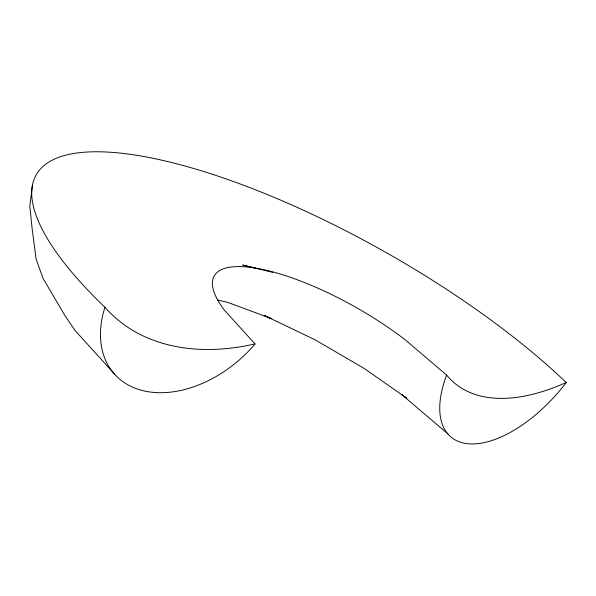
<?xml version="1.0" encoding="UTF-8"?>
<svg xmlns="http://www.w3.org/2000/svg" width="596" height="596" viewBox="0 0 596 596"><rect width="100%" height="100%" fill="white"/><g stroke="black" fill="none" stroke-linecap="round" stroke-linejoin="round"><path stroke-width="0.89" d="M32.594 184.387L29.8 206.045L32.035 227.881L36.125 259.118L43.076 278.481L65.076 315.828L75.148 330.631L114.909 374.4M255.341 268.088A139.65 42.688 29.6 0 0 224.521 310.33L255.006 343.892A231.665 161.315 -42.2 0 1 105.038 307.372A344.361 105.269 29.6 0 1 137.654 155.459A344.361 105.269 29.6 0 1 566.2 382.498A231.665 116.883 -49.6 0 1 446.687 375.13L405.168 339.757A139.65 42.688 29.6 0 0 255.341 268.088L242.721 265.056L272.782 272.372M217.443 299.907L228.059 302.492L271.217 318.517L264.162 315.426L314.546 339.526L363.933 368.283L406.658 398.135M406.725 398.135L401.548 394.403L448.006 433.97M566.26 382.528A105 52.977 -49.6 0 1 469.484 443.871A105 52.977 -49.6 0 1 446.598 375.145M255.088 343.944A105 73.114 -42.2 0 1 143.062 390.693A105 73.114 -42.2 0 1 104.926 307.365"/></g></svg>
